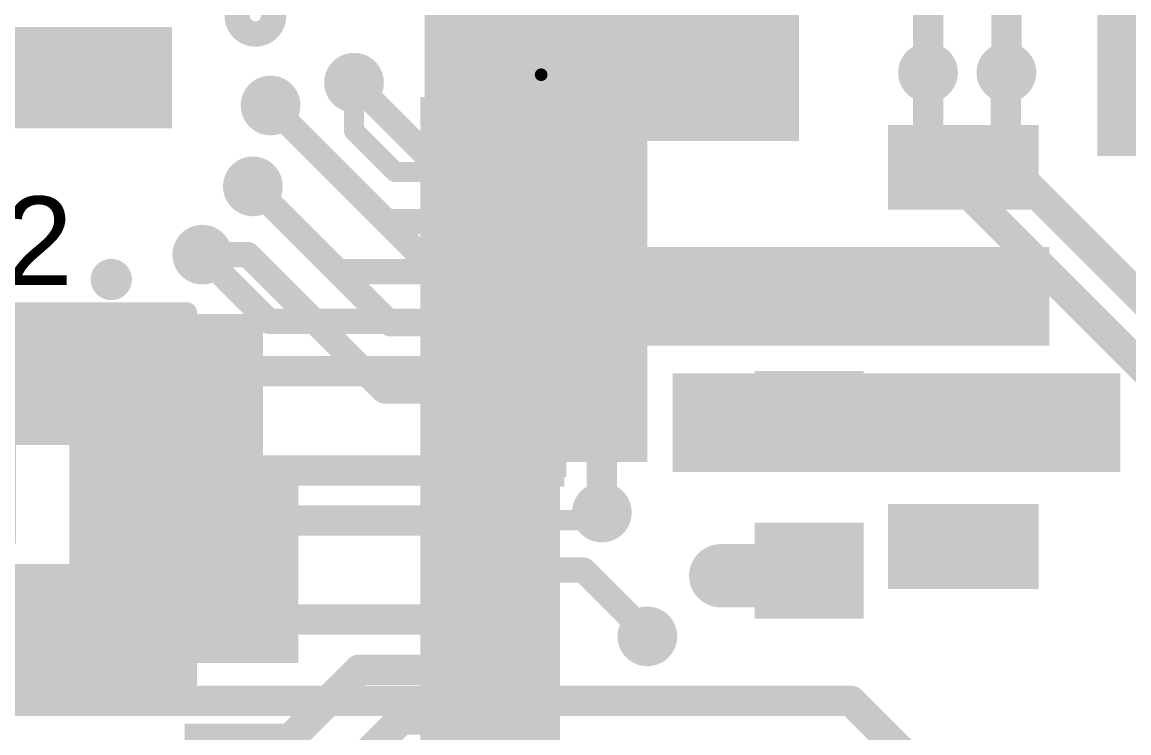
# Model space of a CAD drawing. Header units: millimetres. Extents: x -1.41 to 1.31, y -0.13 to 2.68.
# Drawn here: x -0.4842 to -0.0466, y 1.1308 to 1.412 of the extents above; entities that cross this region are included whole.
import ezdxf

# ---------------------------------------------------------------- set-up
doc = ezdxf.new("R2010")
doc.units = ezdxf.units.MM
doc.header["$MEASUREMENT"] = 0
for name, color, linetype in [('BottomLayer', 5, 'Continuous'), ('BottomPaste', 16, 'Continuous'), ('BottomSolder', 6, 'Continuous'), ('Mechanical2', 216, 'Continuous'), ('TopLayer', 1, 'Continuous'), ('TopOverlay', 2, 'Continuous'), ('TopPaste', 8, 'Continuous'), ('TopSolder', 216, 'Continuous'), ('ViaHoleLayer', 16, 'Continuous')]:
    doc.layers.add(name, color=color, linetype=linetype)
doc.styles.add('Arial', font='', dxfattribs={"height": 0.2})
doc.styles.get('Arial').set_extended_font_data('Arial')

# ---------------------------------------------------------------- blocks, each defined once
blk = doc.blocks.new('PG_DSO_8_B_1')
at = {"layer": 'BottomLayer'}
for points in [[(-0.1378, 0.0622), (-0.1378, 0.0878), (-0.08622, 0.0878), (-0.08622, 0.0622)], [(0.08622, 0.0622), (0.08622, 0.0878), (0.1378, 0.0878), (0.1378, 0.0622)], [(-0.1378, 0.0122), (-0.1378, 0.0378), (-0.08622, 0.0378), (-0.08622, 0.0122)], [(0.08622, 0.0122), (0.08622, 0.0378), (0.1378, 0.0378), (0.1378, 0.0122)], [(-0.1378, -0.0378), (-0.1378, -0.0122), (-0.08622, -0.0122), (-0.08622, -0.0378)], [(0.08622, -0.0378), (0.08622, -0.0122), (0.1378, -0.0122), (0.1378, -0.0378)], [(-0.1378, -0.0878), (-0.1378, -0.0622), (-0.08622, -0.0622), (-0.08622, -0.0878)], [(0.08622, -0.0878), (0.08622, -0.0622), (0.1378, -0.0622), (0.1378, -0.0878)]]:
    blk.add_hatch(color=5, dxfattribs=at).paths.add_polyline_path(points)
at = {"layer": 'BottomPaste'}
for points in [[(-0.1378, 0.0622), (-0.1378, 0.0878), (-0.08622, 0.0878), (-0.08622, 0.0622)], [(0.08622, 0.0622), (0.08622, 0.0878), (0.1378, 0.0878), (0.1378, 0.0622)], [(-0.1378, 0.0122), (-0.1378, 0.0378), (-0.08622, 0.0378), (-0.08622, 0.0122)], [(0.08622, 0.0122), (0.08622, 0.0378), (0.1378, 0.0378), (0.1378, 0.0122)], [(-0.1378, -0.0378), (-0.1378, -0.0122), (-0.08622, -0.0122), (-0.08622, -0.0378)], [(0.08622, -0.0378), (0.08622, -0.0122), (0.1378, -0.0122), (0.1378, -0.0378)], [(-0.1378, -0.0878), (-0.1378, -0.0622), (-0.08622, -0.0622), (-0.08622, -0.0878)], [(0.08622, -0.0878), (0.08622, -0.0622), (0.1378, -0.0622), (0.1378, -0.0878)]]:
    blk.add_hatch(color=16, dxfattribs=at).paths.add_polyline_path(points)
at = {"layer": 'BottomSolder'}
for points in [[(-0.1418, 0.0582), (-0.1418, 0.0918), (-0.08222, 0.0918), (-0.08222, 0.0582)], [(0.08222, 0.0582), (0.08222, 0.0918), (0.1418, 0.0918), (0.1418, 0.0582)], [(-0.1418, 0.0082), (-0.1418, 0.0418), (-0.08222, 0.0418), (-0.08222, 0.0082)], [(0.08222, 0.0082), (0.08222, 0.0418), (0.1418, 0.0418), (0.1418, 0.0082)], [(-0.1418, -0.0418), (-0.1418, -0.0082), (-0.08222, -0.0082), (-0.08222, -0.0418)], [(0.08222, -0.0418), (0.08222, -0.0082), (0.1418, -0.0082), (0.1418, -0.0418)], [(-0.1418, -0.0918), (-0.1418, -0.0582), (-0.08222, -0.0582), (-0.08222, -0.0918)], [(0.08222, -0.0918), (0.08222, -0.0582), (0.1418, -0.0582), (0.1418, -0.0918)]]:
    blk.add_hatch(color=6, dxfattribs=at).paths.add_polyline_path(points)
blk = doc.blocks.new('LQFP_100_6')
at = {"layer": 'TopLayer'}
for points in [[(-0.32874, 0.24213), (-0.2815, 0.24213), (-0.2815, 0.23031), (-0.32874, 0.23031)], [(-0.32874, 0.22244), (-0.2815, 0.22244), (-0.2815, 0.21063), (-0.32874, 0.21063)], [(-0.32874, 0.20276), (-0.2815, 0.20276), (-0.2815, 0.19094), (-0.32874, 0.19094)], [(-0.32874, 0.18307), (-0.2815, 0.18307), (-0.2815, 0.17126), (-0.32874, 0.17126)], [(-0.32874, 0.16339), (-0.2815, 0.16339), (-0.2815, 0.15157), (-0.32874, 0.15157)], [(-0.32874, 0.1437), (-0.2815, 0.1437), (-0.2815, 0.13189), (-0.32874, 0.13189)], [(-0.32874, 0.12402), (-0.2815, 0.12402), (-0.2815, 0.1122), (-0.32874, 0.1122)], [(-0.32874, 0.10433), (-0.2815, 0.10433), (-0.2815, 0.09252), (-0.32874, 0.09252)], [(-0.32874, 0.08465), (-0.2815, 0.08465), (-0.2815, 0.07283), (-0.32874, 0.07283)], [(-0.32874, 0.06496), (-0.2815, 0.06496), (-0.2815, 0.05315), (-0.32874, 0.05315)], [(-0.32874, 0.04528), (-0.2815, 0.04528), (-0.2815, 0.03346), (-0.32874, 0.03346)], [(-0.32874, 0.02559), (-0.2815, 0.02559), (-0.2815, 0.01378), (-0.32874, 0.01378)], [(-0.32874, 0.00591), (-0.2815, 0.00591), (-0.2815, -0.00591), (-0.32874, -0.00591)]]:
    blk.add_hatch(color=1, dxfattribs=at).paths.add_polyline_path(points)
at = {"layer": 'TopPaste'}
for points in [[(-0.32874, 0.24213), (-0.2815, 0.24213), (-0.2815, 0.23031), (-0.32874, 0.23031)], [(-0.32874, 0.22244), (-0.2815, 0.22244), (-0.2815, 0.21063), (-0.32874, 0.21063)], [(-0.32874, 0.20276), (-0.2815, 0.20276), (-0.2815, 0.19094), (-0.32874, 0.19094)], [(-0.32874, 0.18307), (-0.2815, 0.18307), (-0.2815, 0.17126), (-0.32874, 0.17126)], [(-0.32874, 0.16339), (-0.2815, 0.16339), (-0.2815, 0.15157), (-0.32874, 0.15157)], [(-0.32874, 0.1437), (-0.2815, 0.1437), (-0.2815, 0.13189), (-0.32874, 0.13189)], [(-0.32874, 0.12402), (-0.2815, 0.12402), (-0.2815, 0.1122), (-0.32874, 0.1122)], [(-0.32874, 0.10433), (-0.2815, 0.10433), (-0.2815, 0.09252), (-0.32874, 0.09252)], [(-0.32874, 0.08465), (-0.2815, 0.08465), (-0.2815, 0.07283), (-0.32874, 0.07283)], [(-0.32874, 0.06496), (-0.2815, 0.06496), (-0.2815, 0.05315), (-0.32874, 0.05315)], [(-0.32874, 0.04528), (-0.2815, 0.04528), (-0.2815, 0.03346), (-0.32874, 0.03346)], [(-0.32874, 0.02559), (-0.2815, 0.02559), (-0.2815, 0.01378), (-0.32874, 0.01378)], [(-0.32874, 0.00591), (-0.2815, 0.00591), (-0.2815, -0.00591), (-0.32874, -0.00591)]]:
    blk.add_hatch(color=8, dxfattribs=at).paths.add_polyline_path(points)
at = {"layer": 'TopSolder'}
for points in [[(-0.33274, 0.24613), (-0.2775, 0.24613), (-0.2775, 0.22631), (-0.33274, 0.22631)], [(-0.33274, 0.22644), (-0.2775, 0.22644), (-0.2775, 0.20663), (-0.33274, 0.20663)], [(-0.33274, 0.20676), (-0.2775, 0.20676), (-0.2775, 0.18694), (-0.33274, 0.18694)], [(-0.33274, 0.18707), (-0.2775, 0.18707), (-0.2775, 0.16726), (-0.33274, 0.16726)], [(-0.33274, 0.16739), (-0.2775, 0.16739), (-0.2775, 0.14757), (-0.33274, 0.14757)], [(-0.33274, 0.1477), (-0.2775, 0.1477), (-0.2775, 0.12789), (-0.33274, 0.12789)], [(-0.33274, 0.12802), (-0.2775, 0.12802), (-0.2775, 0.1082), (-0.33274, 0.1082)], [(-0.33274, 0.10833), (-0.2775, 0.10833), (-0.2775, 0.08852), (-0.33274, 0.08852)], [(-0.33274, 0.08865), (-0.2775, 0.08865), (-0.2775, 0.06883), (-0.33274, 0.06883)], [(-0.33274, 0.06896), (-0.2775, 0.06896), (-0.2775, 0.04915), (-0.33274, 0.04915)], [(-0.33274, 0.04928), (-0.2775, 0.04928), (-0.2775, 0.02946), (-0.33274, 0.02946)], [(-0.33274, 0.02959), (-0.2775, 0.02959), (-0.2775, 0.00978), (-0.33274, 0.00978)], [(-0.33274, 0.00991), (-0.2775, 0.00991), (-0.2775, -0.00991), (-0.33274, -0.00991)]]:
    blk.add_hatch(color=216, dxfattribs=at).paths.add_polyline_path(points)
at = {"layer": 'TopOverlay', "const_width": 0.005}
blk.add_lwpolyline([(-0.285, 0.255), (-0.255, 0.285)], dxfattribs=at)
at = {"layer": 'TopOverlay'}
for points, const_width in [([(-0.31, 0.255, 1), (-0.32, 0.255, 1)], 0.01), ([(-0.3225, 0.255, 1), (-0.3175, 0.255, 1)], 0.005), ([(-0.3125, 0.255, 1), (-0.3075, 0.255, 1)], 0.005), ([(-0.28625, 0.255, 1), (-0.28375, 0.255, 1)], 0.0025)]:
    blk.add_lwpolyline(points, format="xyb", close=True, dxfattribs=dict(at, const_width=const_width))
blk = doc.blocks.new('ECS__327_7_34B_C_TR_16')
at = {"layer": 'TopLayer'}
for points in [[(-0.07087, 0.0374), (-0.02756, 0.0374), (-0.02756, -0.0374), (-0.07087, -0.0374)], [(0.02756, 0.0374), (0.07087, 0.0374), (0.07087, -0.0374), (0.02756, -0.0374)]]:
    blk.add_hatch(color=1, dxfattribs=at).paths.add_polyline_path(points)
at = {"layer": 'TopPaste'}
for points in [[(-0.07087, 0.0374), (-0.02756, 0.0374), (-0.02756, -0.0374), (-0.07087, -0.0374)], [(0.02756, 0.0374), (0.07087, 0.0374), (0.07087, -0.0374), (0.02756, -0.0374)]]:
    blk.add_hatch(color=8, dxfattribs=at).paths.add_polyline_path(points)
at = {"layer": 'TopSolder'}
for points in [[(-0.07487, 0.0414), (-0.02356, 0.0414), (-0.02356, -0.0414), (-0.07487, -0.0414)], [(0.02356, 0.0414), (0.07487, 0.0414), (0.07487, -0.0414), (0.02356, -0.0414)]]:
    blk.add_hatch(color=216, dxfattribs=at).paths.add_polyline_path(points)
at = {"layer": 'TopOverlay', "const_width": 0.00787}
for points in [[(-0.026, 0.043), (-0.076, 0.043)], [(-0.076, -0.043), (-0.076, 0.043)], [(0.076, 0.043), (0.026, 0.043)], [(0.076, -0.043), (0.076, 0.043)], [(-0.026, -0.043), (-0.076, -0.043)], [(0.076, -0.043), (0.026, -0.043)]]:
    blk.add_lwpolyline(points, dxfattribs=at)
at = {"layer": 'TopOverlay'}
for points, const_width in [([(-0.07797, 0.043, 1), (-0.07403, 0.043, 1)], 0.00394), ([(-0.07797, 0.043, 1), (-0.07403, 0.043, 1)], 0.00394), ([(-0.02797, 0.043, 1), (-0.02403, 0.043, 1)], 0.00394), ([(0.02403, 0.043, 1), (0.02797, 0.043, 1)], 0.00394), ([(0.07403, 0.043, 1), (0.07797, 0.043, 1)], 0.00394), ([(0.07403, 0.043, 1), (0.07797, 0.043, 1)], 0.00394), ([(-0.08584, 0.013, 1), (-0.09216, 0.013, 1)], 0.01), ([(-0.09466, 0.013, 1), (-0.08966, 0.013, 1)], 0.005), ([(-0.08834, 0.013, 1), (-0.08334, 0.013, 1)], 0.005), ([(-0.07797, -0.043, 1), (-0.07403, -0.043, 1)], 0.00394), ([(-0.07797, -0.043, 1), (-0.07403, -0.043, 1)], 0.00394), ([(-0.02797, -0.043, 1), (-0.02403, -0.043, 1)], 0.00394), ([(0.02403, -0.043, 1), (0.02797, -0.043, 1)], 0.00394), ([(0.07403, -0.043, 1), (0.07797, -0.043, 1)], 0.00394), ([(0.07403, -0.043, 1), (0.07797, -0.043, 1)], 0.00394)]:
    blk.add_lwpolyline(points, format="xyb", close=True, dxfattribs=dict(at, const_width=const_width))
blk = doc.blocks.new('R___0201_B_33')
at = {"layer": 'BottomLayer'}
for points in [[(-0.01614, 0.00728), (-0.00551, 0.00728), (-0.00551, -0.00728), (-0.01614, -0.00728)], [(0.00551, 0.00728), (0.01614, 0.00728), (0.01614, -0.00728), (0.00551, -0.00728)]]:
    blk.add_hatch(color=5, dxfattribs=at).paths.add_polyline_path(points)
at = {"layer": 'BottomPaste'}
for points in [[(-0.01614, 0.00728), (-0.00551, 0.00728), (-0.00551, -0.00728), (-0.01614, -0.00728)], [(0.00551, 0.00728), (0.01614, 0.00728), (0.01614, -0.00728), (0.00551, -0.00728)]]:
    blk.add_hatch(color=16, dxfattribs=at).paths.add_polyline_path(points)
at = {"layer": 'BottomSolder'}
for points in [[(-0.02014, 0.01128), (-0.00151, 0.01128), (-0.00151, -0.01128), (-0.02014, -0.01128)], [(0.00151, 0.01128), (0.02014, 0.01128), (0.02014, -0.01128), (0.00151, -0.01128)]]:
    blk.add_hatch(color=6, dxfattribs=at).paths.add_polyline_path(points)
blk = doc.blocks.new('R___0201_B_35')
at = {"layer": 'BottomLayer'}
for points in [[(-0.01614, 0.00728), (-0.00551, 0.00728), (-0.00551, -0.00728), (-0.01614, -0.00728)], [(0.00551, 0.00728), (0.01614, 0.00728), (0.01614, -0.00728), (0.00551, -0.00728)]]:
    blk.add_hatch(color=5, dxfattribs=at).paths.add_polyline_path(points)
at = {"layer": 'BottomPaste'}
for points in [[(-0.01614, 0.00728), (-0.00551, 0.00728), (-0.00551, -0.00728), (-0.01614, -0.00728)], [(0.00551, 0.00728), (0.01614, 0.00728), (0.01614, -0.00728), (0.00551, -0.00728)]]:
    blk.add_hatch(color=16, dxfattribs=at).paths.add_polyline_path(points)
at = {"layer": 'BottomSolder'}
for points in [[(-0.02014, 0.01128), (-0.00151, 0.01128), (-0.00151, -0.01128), (-0.02014, -0.01128)], [(0.00151, 0.01128), (0.02014, 0.01128), (0.02014, -0.01128), (0.00151, -0.01128)]]:
    blk.add_hatch(color=6, dxfattribs=at).paths.add_polyline_path(points)
blk = doc.blocks.new('R___0201_B_37')
at = {"layer": 'BottomLayer'}
for points in [[(-0.01614, 0.00728), (-0.00551, 0.00728), (-0.00551, -0.00728), (-0.01614, -0.00728)], [(0.00551, 0.00728), (0.01614, 0.00728), (0.01614, -0.00728), (0.00551, -0.00728)]]:
    blk.add_hatch(color=5, dxfattribs=at).paths.add_polyline_path(points)
at = {"layer": 'BottomPaste'}
for points in [[(-0.01614, 0.00728), (-0.00551, 0.00728), (-0.00551, -0.00728), (-0.01614, -0.00728)], [(0.00551, 0.00728), (0.01614, 0.00728), (0.01614, -0.00728), (0.00551, -0.00728)]]:
    blk.add_hatch(color=16, dxfattribs=at).paths.add_polyline_path(points)
at = {"layer": 'BottomSolder'}
for points in [[(-0.02014, 0.01128), (-0.00151, 0.01128), (-0.00151, -0.01128), (-0.02014, -0.01128)], [(0.00151, 0.01128), (0.02014, 0.01128), (0.02014, -0.01128), (0.00151, -0.01128)]]:
    blk.add_hatch(color=6, dxfattribs=at).paths.add_polyline_path(points)
blk = doc.blocks.new('R___0201_B_39')
at = {"layer": 'BottomLayer'}
for points in [[(-0.01614, 0.00728), (-0.00551, 0.00728), (-0.00551, -0.00728), (-0.01614, -0.00728)], [(0.00551, 0.00728), (0.01614, 0.00728), (0.01614, -0.00728), (0.00551, -0.00728)]]:
    blk.add_hatch(color=5, dxfattribs=at).paths.add_polyline_path(points)
at = {"layer": 'BottomPaste'}
for points in [[(-0.01614, 0.00728), (-0.00551, 0.00728), (-0.00551, -0.00728), (-0.01614, -0.00728)], [(0.00551, 0.00728), (0.01614, 0.00728), (0.01614, -0.00728), (0.00551, -0.00728)]]:
    blk.add_hatch(color=16, dxfattribs=at).paths.add_polyline_path(points)
at = {"layer": 'BottomSolder'}
for points in [[(-0.02014, 0.01128), (-0.00151, 0.01128), (-0.00151, -0.01128), (-0.02014, -0.01128)], [(0.00151, 0.01128), (0.02014, 0.01128), (0.02014, -0.01128), (0.00151, -0.01128)]]:
    blk.add_hatch(color=6, dxfattribs=at).paths.add_polyline_path(points)
blk = doc.blocks.new('R___0201_B_41')
at = {"layer": 'BottomLayer'}
for points in [[(-0.01614, 0.00728), (-0.00551, 0.00728), (-0.00551, -0.00728), (-0.01614, -0.00728)], [(0.00551, 0.00728), (0.01614, 0.00728), (0.01614, -0.00728), (0.00551, -0.00728)]]:
    blk.add_hatch(color=5, dxfattribs=at).paths.add_polyline_path(points)
at = {"layer": 'BottomPaste'}
for points in [[(-0.01614, 0.00728), (-0.00551, 0.00728), (-0.00551, -0.00728), (-0.01614, -0.00728)], [(0.00551, 0.00728), (0.01614, 0.00728), (0.01614, -0.00728), (0.00551, -0.00728)]]:
    blk.add_hatch(color=16, dxfattribs=at).paths.add_polyline_path(points)
at = {"layer": 'BottomSolder'}
for points in [[(-0.02014, 0.01128), (-0.00151, 0.01128), (-0.00151, -0.01128), (-0.02014, -0.01128)], [(0.00151, 0.01128), (0.02014, 0.01128), (0.02014, -0.01128), (0.00151, -0.01128)]]:
    blk.add_hatch(color=6, dxfattribs=at).paths.add_polyline_path(points)
blk = doc.blocks.new('R___0201_B_43')
at = {"layer": 'BottomLayer'}
for points in [[(-0.01614, 0.00728), (-0.00551, 0.00728), (-0.00551, -0.00728), (-0.01614, -0.00728)], [(0.00551, 0.00728), (0.01614, 0.00728), (0.01614, -0.00728), (0.00551, -0.00728)]]:
    blk.add_hatch(color=5, dxfattribs=at).paths.add_polyline_path(points)
at = {"layer": 'BottomPaste'}
for points in [[(-0.01614, 0.00728), (-0.00551, 0.00728), (-0.00551, -0.00728), (-0.01614, -0.00728)], [(0.00551, 0.00728), (0.01614, 0.00728), (0.01614, -0.00728), (0.00551, -0.00728)]]:
    blk.add_hatch(color=16, dxfattribs=at).paths.add_polyline_path(points)
at = {"layer": 'BottomSolder'}
for points in [[(-0.02014, 0.01128), (-0.00151, 0.01128), (-0.00151, -0.01128), (-0.02014, -0.01128)], [(0.00151, 0.01128), (0.02014, 0.01128), (0.02014, -0.01128), (0.00151, -0.01128)]]:
    blk.add_hatch(color=6, dxfattribs=at).paths.add_polyline_path(points)
blk = doc.blocks.new('8_TSSOP_71')
at = {"layer": 'TopLayer'}
for points in [[(-0.14469, 0.04724), (-0.0876, 0.04724), (-0.0876, 0.02953), (-0.14469, 0.02953)], [(0.0876, 0.04724), (0.14469, 0.04724), (0.14469, 0.02953), (0.0876, 0.02953)], [(-0.14469, 0.02165), (-0.0876, 0.02165), (-0.0876, 0.00394), (-0.14469, 0.00394)], [(0.0876, 0.02165), (0.14469, 0.02165), (0.14469, 0.00394), (0.0876, 0.00394)], [(-0.14469, -0.00394), (-0.0876, -0.00394), (-0.0876, -0.02165), (-0.14469, -0.02165)], [(0.0876, -0.00394), (0.14469, -0.00394), (0.14469, -0.02165), (0.0876, -0.02165)], [(-0.14469, -0.02953), (-0.0876, -0.02953), (-0.0876, -0.04724), (-0.14469, -0.04724)], [(0.0876, -0.02953), (0.14469, -0.02953), (0.14469, -0.04724), (0.0876, -0.04724)]]:
    blk.add_hatch(color=1, dxfattribs=at).paths.add_polyline_path(points)
at = {"layer": 'TopPaste'}
for points in [[(-0.14469, 0.04724), (-0.0876, 0.04724), (-0.0876, 0.02953), (-0.14469, 0.02953)], [(0.0876, 0.04724), (0.14469, 0.04724), (0.14469, 0.02953), (0.0876, 0.02953)], [(-0.14469, 0.02165), (-0.0876, 0.02165), (-0.0876, 0.00394), (-0.14469, 0.00394)], [(0.0876, 0.02165), (0.14469, 0.02165), (0.14469, 0.00394), (0.0876, 0.00394)], [(-0.14469, -0.00394), (-0.0876, -0.00394), (-0.0876, -0.02165), (-0.14469, -0.02165)], [(0.0876, -0.00394), (0.14469, -0.00394), (0.14469, -0.02165), (0.0876, -0.02165)], [(-0.14469, -0.02953), (-0.0876, -0.02953), (-0.0876, -0.04724), (-0.14469, -0.04724)], [(0.0876, -0.02953), (0.14469, -0.02953), (0.14469, -0.04724), (0.0876, -0.04724)]]:
    blk.add_hatch(color=8, dxfattribs=at).paths.add_polyline_path(points)
at = {"layer": 'TopSolder'}
for points in [[(-0.14869, 0.05124), (-0.0836, 0.05124), (-0.0836, 0.02553), (-0.14869, 0.02553)], [(0.0836, 0.05124), (0.14869, 0.05124), (0.14869, 0.02553), (0.0836, 0.02553)], [(-0.14869, 0.02565), (-0.0836, 0.02565), (-0.0836, -0.00006), (-0.14869, -0.00006)], [(0.0836, 0.02565), (0.14869, 0.02565), (0.14869, -0.00006), (0.0836, -0.00006)], [(-0.14869, 0.00006), (-0.0836, 0.00006), (-0.0836, -0.02565), (-0.14869, -0.02565)], [(0.0836, 0.00006), (0.14869, 0.00006), (0.14869, -0.02565), (0.0836, -0.02565)], [(-0.14869, -0.02553), (-0.0836, -0.02553), (-0.0836, -0.05124), (-0.14869, -0.05124)], [(0.0836, -0.02553), (0.14869, -0.02553), (0.14869, -0.05124), (0.0836, -0.05124)]]:
    blk.add_hatch(color=216, dxfattribs=at).paths.add_polyline_path(points)
at = {"layer": 'TopOverlay'}
for points, const_width in [([(-0.10979, 0.06537, 1), (-0.12421, 0.06537, 1)], 0.01), ([(-0.12671, 0.06537, 1), (-0.12171, 0.06537, 1)], 0.005), ([(-0.11229, 0.06537, 1), (-0.10729, 0.06537, 1)], 0.005), ([(-0.08625, 0.061, 1), (-0.08375, 0.061, 1)], 0.0025), ([(0.08275, 0.061, 1), (0.08525, 0.061, 1)], 0.0025), ([(-0.08475, -0.062, 1), (-0.08225, -0.062, 1)], 0.0025), ([(0.08425, -0.062, 1), (0.08675, -0.062, 1)], 0.0025)]:
    blk.add_lwpolyline(points, format="xyb", close=True, dxfattribs=dict(at, const_width=const_width))
at = {"layer": 'TopOverlay', "const_width": 0.005}
for points in [[(0.084, 0.061), (-0.085, 0.061)], [(0.0855, -0.062), (-0.0835, -0.062)]]:
    blk.add_lwpolyline(points, dxfattribs=at)
blk = doc.blocks.new('C__0603_B_86')
at = {"layer": 'BottomLayer'}
for points in [[(-0.045, -0.0175), (-0.045, 0.0175), (-0.015, 0.0175), (-0.015, -0.0175)], [(0.015, -0.0175), (0.015, 0.0175), (0.045, 0.0175), (0.045, -0.0175)]]:
    blk.add_hatch(color=5, dxfattribs=at).paths.add_polyline_path(points)
at = {"layer": 'BottomPaste'}
for points in [[(-0.045, -0.0175), (-0.045, 0.0175), (-0.015, 0.0175), (-0.015, -0.0175)], [(0.015, -0.0175), (0.015, 0.0175), (0.045, 0.0175), (0.045, -0.0175)]]:
    blk.add_hatch(color=16, dxfattribs=at).paths.add_polyline_path(points)
at = {"layer": 'BottomSolder'}
for points in [[(-0.049, -0.0215), (-0.049, 0.0215), (-0.011, 0.0215), (-0.011, -0.0215)], [(0.011, -0.0215), (0.011, 0.0215), (0.049, 0.0215), (0.049, -0.0215)]]:
    blk.add_hatch(color=6, dxfattribs=at).paths.add_polyline_path(points)
blk = doc.blocks.new('C__0603_B_98')
at = {"layer": 'BottomLayer'}
for points in [[(-0.045, -0.0175), (-0.045, 0.0175), (-0.015, 0.0175), (-0.015, -0.0175)], [(0.015, -0.0175), (0.015, 0.0175), (0.045, 0.0175), (0.045, -0.0175)]]:
    blk.add_hatch(color=5, dxfattribs=at).paths.add_polyline_path(points)
at = {"layer": 'BottomPaste'}
for points in [[(-0.045, -0.0175), (-0.045, 0.0175), (-0.015, 0.0175), (-0.015, -0.0175)], [(0.015, -0.0175), (0.015, 0.0175), (0.045, 0.0175), (0.045, -0.0175)]]:
    blk.add_hatch(color=16, dxfattribs=at).paths.add_polyline_path(points)
at = {"layer": 'BottomSolder'}
for points in [[(-0.04736, -0.01986), (-0.04736, 0.01986), (-0.01264, 0.01986), (-0.01264, -0.01986)], [(0.01264, -0.01986), (0.01264, 0.01986), (0.04736, 0.01986), (0.04736, -0.01986)]]:
    blk.add_hatch(color=6, dxfattribs=at).paths.add_polyline_path(points)
blk = doc.blocks.new('C__0603_B_99')
at = {"layer": 'BottomLayer'}
for points in [[(-0.045, -0.0175), (-0.045, 0.0175), (-0.015, 0.0175), (-0.015, -0.0175)], [(0.015, -0.0175), (0.015, 0.0175), (0.045, 0.0175), (0.045, -0.0175)]]:
    blk.add_hatch(color=5, dxfattribs=at).paths.add_polyline_path(points)
at = {"layer": 'BottomPaste'}
for points in [[(-0.045, -0.0175), (-0.045, 0.0175), (-0.015, 0.0175), (-0.015, -0.0175)], [(0.015, -0.0175), (0.015, 0.0175), (0.045, 0.0175), (0.045, -0.0175)]]:
    blk.add_hatch(color=16, dxfattribs=at).paths.add_polyline_path(points)
at = {"layer": 'BottomSolder'}
for points in [[(-0.04736, -0.01986), (-0.04736, 0.01986), (-0.01264, 0.01986), (-0.01264, -0.01986)], [(0.01264, -0.01986), (0.01264, 0.01986), (0.04736, 0.01986), (0.04736, -0.01986)]]:
    blk.add_hatch(color=6, dxfattribs=at).paths.add_polyline_path(points)
blk = doc.blocks.new('C__0603_B_104')
at = {"layer": 'BottomLayer'}
for points in [[(-0.045, -0.0175), (-0.045, 0.0175), (-0.015, 0.0175), (-0.015, -0.0175)], [(0.015, -0.0175), (0.015, 0.0175), (0.045, 0.0175), (0.045, -0.0175)]]:
    blk.add_hatch(color=5, dxfattribs=at).paths.add_polyline_path(points)
at = {"layer": 'BottomPaste'}
for points in [[(-0.045, -0.0175), (-0.045, 0.0175), (-0.015, 0.0175), (-0.015, -0.0175)], [(0.015, -0.0175), (0.015, 0.0175), (0.045, 0.0175), (0.045, -0.0175)]]:
    blk.add_hatch(color=16, dxfattribs=at).paths.add_polyline_path(points)
at = {"layer": 'BottomSolder'}
for points in [[(-0.04736, -0.01986), (-0.04736, 0.01986), (-0.01264, 0.01986), (-0.01264, -0.01986)], [(0.01264, -0.01986), (0.01264, 0.01986), (0.04736, 0.01986), (0.04736, -0.01986)]]:
    blk.add_hatch(color=6, dxfattribs=at).paths.add_polyline_path(points)

msp = doc.modelspace()

# ---------------------------------------------------------------- hatches: boundary and pattern name
at = {"layer": 'BottomLayer'}
for points in [[(-0.287, 1.232), (-0.269, 1.232), (-0.269, 1.417), (-0.287, 1.417)], [(-0.287, 1.365), (-0.177, 1.365), (-0.177, 1.417), (-0.287, 1.417)], [(-0.237, 1.238), (-0.237, 1.374), (-0.27817, 1.374), (-0.27817, 1.238)], [(-0.265, 1.284), (-0.078, 1.284), (-0.078, 1.323), (-0.265, 1.323)], [(-0.46563, 1.15853), (-0.389, 1.15853), (-0.389, 1.29653), (-0.46563, 1.29653)], [(-0.227, 1.234), (-0.05, 1.234), (-0.05, 1.273), (-0.227, 1.273)], [(-0.432, 1.15853), (-0.375, 1.15853), (-0.375, 1.233), (-0.432, 1.233)]]:
    msp.add_hatch(color=5, dxfattribs=at).paths.add_polyline_path(points)
h = msp.add_hatch(color=5, dxfattribs=at)
edge = h.paths.add_edge_path()
edge.add_arc((-0.3094, 1.39847), 0.01181, 0, 360)
h = msp.add_hatch(color=5, dxfattribs=at)
edge = h.paths.add_edge_path()
edge.add_arc((-0.472, 1.39), 0.01181, 0, 360)
h = msp.add_hatch(color=5, dxfattribs=at)
edge = h.paths.add_edge_path()
edge.add_arc((-0.44122, 1.39), 0.01181, 0, 360)
h = msp.add_hatch(color=5, dxfattribs=at)
edge = h.paths.add_edge_path()
edge.add_arc((-0.126, 1.392), 0.01181, 0, 360)
h = msp.add_hatch(color=5, dxfattribs=at)
edge = h.paths.add_edge_path()
edge.add_arc((-0.095, 1.392), 0.01181, 0, 360)
h = msp.add_hatch(color=5, dxfattribs=at)
edge = h.paths.add_edge_path()
edge.add_arc((-0.353, 1.388), 0.01181, 0, 360)
h = msp.add_hatch(color=5, dxfattribs=at)
edge = h.paths.add_edge_path()
edge.add_arc((-0.386, 1.379), 0.01181, 0, 360)
h = msp.add_hatch(color=5, dxfattribs=at)
edge = h.paths.add_edge_path()
edge.add_arc((-0.19108, 1.37904), 0.01181, 0, 360)
h = msp.add_hatch(color=5, dxfattribs=at)
edge = h.paths.add_edge_path()
edge.add_arc((-0.393, 1.347), 0.01181, 0, 360)
h = msp.add_hatch(color=5, dxfattribs=at)
edge = h.paths.add_edge_path()
edge.add_arc((-0.253, 1.342), 0.01181, 0, 360)
h = msp.add_hatch(color=5, dxfattribs=at)
edge = h.paths.add_edge_path()
edge.add_arc((-0.413, 1.32), 0.01181, 0, 360)
h = msp.add_hatch(color=5, dxfattribs=at)
edge = h.paths.add_edge_path()
edge.add_arc((-0.253, 1.31), 0.01181, 0, 360)
h = msp.add_hatch(color=5, dxfattribs=at)
edge = h.paths.add_edge_path()
edge.add_arc((-0.16347, 1.30453), 0.01181, 0, 360)
h = msp.add_hatch(color=5, dxfattribs=at)
edge = h.paths.add_edge_path()
edge.add_arc((-0.253, 1.278), 0.01181, 0, 360)
h = msp.add_hatch(color=5, dxfattribs=at)
edge = h.paths.add_edge_path()
edge.add_arc((-0.404, 1.27453), 0.01181, 0, 360)
h = msp.add_hatch(color=5, dxfattribs=at)
edge = h.paths.add_edge_path()
edge.add_arc((-0.21, 1.254), 0.01181, 0, 360)
h = msp.add_hatch(color=5, dxfattribs=at)
edge = h.paths.add_edge_path()
edge.add_arc((-0.065, 1.251), 0.01181, 0, 360)
h = msp.add_hatch(color=5, dxfattribs=at)
edge = h.paths.add_edge_path()
edge.add_arc((-0.255, 1.218), 0.01181, 0, 360)
h = msp.add_hatch(color=5, dxfattribs=at)
edge = h.paths.add_edge_path()
edge.add_arc((-0.208, 1.193), 0.01181, 0, 360)
h = msp.add_hatch(color=5, dxfattribs=at)
edge = h.paths.add_edge_path()
edge.add_arc((-0.392, 1.176), 0.01181, 0, 360)
h = msp.add_hatch(color=5, dxfattribs=at)
edge = h.paths.add_edge_path()
edge.add_arc((-0.237, 1.169), 0.01181, 0, 360)
at = {"layer": 'BottomSolder'}
h = msp.add_hatch(color=6, dxfattribs=at)
edge = h.paths.add_edge_path()
edge.add_arc((-0.126, 1.392), 0.00991, 0, 360)
h = msp.add_hatch(color=6, dxfattribs=at)
edge = h.paths.add_edge_path()
edge.add_arc((-0.095, 1.392), 0.00991, 0, 360)
at = {"layer": 'TopLayer'}
for points in [[(-0.059, 1.373), (-0.028, 1.373), (-0.028, 1.465), (-0.059, 1.465)], [(-0.325, 1.366), (-0.287, 1.366), (-0.287, 1.415), (-0.325, 1.415)], [(-0.425, 1.41), (-0.517, 1.41), (-0.517, 1.37), (-0.425, 1.37)], [(-0.059, 1.359), (-0.013, 1.359), (-0.013, 1.39), (-0.059, 1.39)], [(-0.42, 1.08753), (-0.377, 1.08753), (-0.377, 1.13453), (-0.42, 1.13453)]]:
    msp.add_hatch(color=1, dxfattribs=at).paths.add_polyline_path(points)
h = msp.add_hatch(color=1, dxfattribs=at)
edge = h.paths.add_edge_path()
edge.add_arc((-0.3094, 1.39847), 0.01181, 0, 360)
h = msp.add_hatch(color=1, dxfattribs=at)
edge = h.paths.add_edge_path()
edge.add_arc((-0.472, 1.39), 0.01181, 0, 360)
h = msp.add_hatch(color=1, dxfattribs=at)
edge = h.paths.add_edge_path()
edge.add_arc((-0.44122, 1.39), 0.01181, 0, 360)
h = msp.add_hatch(color=1, dxfattribs=at)
edge = h.paths.add_edge_path()
edge.add_arc((-0.126, 1.392), 0.01181, 0, 360)
h = msp.add_hatch(color=1, dxfattribs=at)
edge = h.paths.add_edge_path()
edge.add_arc((-0.095, 1.392), 0.01181, 0, 360)
h = msp.add_hatch(color=1, dxfattribs=at)
edge = h.paths.add_edge_path()
edge.add_arc((-0.353, 1.388), 0.01181, 0, 360)
h = msp.add_hatch(color=1, dxfattribs=at)
edge = h.paths.add_edge_path()
edge.add_arc((-0.386, 1.379), 0.01181, 0, 360)
h = msp.add_hatch(color=1, dxfattribs=at)
edge = h.paths.add_edge_path()
edge.add_arc((-0.19108, 1.37904), 0.01181, 0, 360)
h = msp.add_hatch(color=1, dxfattribs=at)
edge = h.paths.add_edge_path()
edge.add_arc((-0.393, 1.347), 0.01181, 0, 360)
h = msp.add_hatch(color=1, dxfattribs=at)
edge = h.paths.add_edge_path()
edge.add_arc((-0.253, 1.342), 0.01181, 0, 360)
h = msp.add_hatch(color=1, dxfattribs=at)
edge = h.paths.add_edge_path()
edge.add_arc((-0.413, 1.32), 0.01181, 0, 360)
h = msp.add_hatch(color=1, dxfattribs=at)
edge = h.paths.add_edge_path()
edge.add_arc((-0.253, 1.31), 0.01181, 0, 360)
h = msp.add_hatch(color=1, dxfattribs=at)
edge = h.paths.add_edge_path()
edge.add_arc((-0.16347, 1.30453), 0.01181, 0, 360)
h = msp.add_hatch(color=1, dxfattribs=at)
edge = h.paths.add_edge_path()
edge.add_arc((-0.253, 1.278), 0.01181, 0, 360)
h = msp.add_hatch(color=1, dxfattribs=at)
edge = h.paths.add_edge_path()
edge.add_arc((-0.404, 1.27453), 0.01181, 0, 360)
h = msp.add_hatch(color=1, dxfattribs=at)
edge = h.paths.add_edge_path()
edge.add_arc((-0.21, 1.254), 0.01181, 0, 360)
h = msp.add_hatch(color=1, dxfattribs=at)
edge = h.paths.add_edge_path()
edge.add_arc((-0.065, 1.251), 0.01181, 0, 360)
h = msp.add_hatch(color=1, dxfattribs=at)
edge = h.paths.add_edge_path()
edge.add_arc((-0.255, 1.218), 0.01181, 0, 360)
h = msp.add_hatch(color=1, dxfattribs=at)
edge = h.paths.add_edge_path()
edge.add_arc((-0.208, 1.193), 0.01181, 0, 360)
h = msp.add_hatch(color=1, dxfattribs=at)
edge = h.paths.add_edge_path()
edge.add_arc((-0.392, 1.176), 0.01181, 0, 360)
h = msp.add_hatch(color=1, dxfattribs=at)
edge = h.paths.add_edge_path()
edge.add_arc((-0.237, 1.169), 0.01181, 0, 360)
at = {"layer": 'TopSolder'}
h = msp.add_hatch(color=216, dxfattribs=at)
edge = h.paths.add_edge_path()
edge.add_arc((-0.126, 1.392), 0.00991, 0, 360)
h = msp.add_hatch(color=216, dxfattribs=at)
edge = h.paths.add_edge_path()
edge.add_arc((-0.095, 1.392), 0.00991, 0, 360)
at = {"layer": 'ViaHoleLayer'}
h = msp.add_hatch(color=16, dxfattribs=at)
edge = h.paths.add_edge_path()
edge.add_arc((-0.3094, 1.39847), 0.00591, 0, 360)
h = msp.add_hatch(color=16, dxfattribs=at)
edge = h.paths.add_edge_path()
edge.add_arc((-0.126, 1.392), 0.00591, 0, 360)
h = msp.add_hatch(color=16, dxfattribs=at)
edge = h.paths.add_edge_path()
edge.add_arc((-0.095, 1.392), 0.00591, 0, 360)
h = msp.add_hatch(color=16, dxfattribs=at)
edge = h.paths.add_edge_path()
edge.add_arc((-0.472, 1.39), 0.00591, 0, 360)
h = msp.add_hatch(color=16, dxfattribs=at)
edge = h.paths.add_edge_path()
edge.add_arc((-0.44122, 1.39), 0.00591, 0, 360)
h = msp.add_hatch(color=16, dxfattribs=at)
edge = h.paths.add_edge_path()
edge.add_arc((-0.353, 1.388), 0.00591, 0, 360)
h = msp.add_hatch(color=16, dxfattribs=at)
edge = h.paths.add_edge_path()
edge.add_arc((-0.386, 1.379), 0.00591, 0, 360)
h = msp.add_hatch(color=16, dxfattribs=at)
edge = h.paths.add_edge_path()
edge.add_arc((-0.19108, 1.37904), 0.00591, 0, 360)
h = msp.add_hatch(color=16, dxfattribs=at)
edge = h.paths.add_edge_path()
edge.add_arc((-0.393, 1.347), 0.00591, 0, 360)
h = msp.add_hatch(color=16, dxfattribs=at)
edge = h.paths.add_edge_path()
edge.add_arc((-0.253, 1.342), 0.00591, 0, 360)
h = msp.add_hatch(color=16, dxfattribs=at)
edge = h.paths.add_edge_path()
edge.add_arc((-0.413, 1.32), 0.00591, 0, 360)
h = msp.add_hatch(color=16, dxfattribs=at)
edge = h.paths.add_edge_path()
edge.add_arc((-0.253, 1.31), 0.00591, 0, 360)
h = msp.add_hatch(color=16, dxfattribs=at)
edge = h.paths.add_edge_path()
edge.add_arc((-0.16347, 1.30453), 0.00591, 0, 360)
h = msp.add_hatch(color=16, dxfattribs=at)
edge = h.paths.add_edge_path()
edge.add_arc((-0.253, 1.278), 0.00591, 0, 360)
h = msp.add_hatch(color=16, dxfattribs=at)
edge = h.paths.add_edge_path()
edge.add_arc((-0.404, 1.27453), 0.00591, 0, 360)
h = msp.add_hatch(color=16, dxfattribs=at)
edge = h.paths.add_edge_path()
edge.add_arc((-0.21, 1.254), 0.00591, 0, 360)
h = msp.add_hatch(color=16, dxfattribs=at)
edge = h.paths.add_edge_path()
edge.add_arc((-0.065, 1.251), 0.00591, 0, 360)
h = msp.add_hatch(color=16, dxfattribs=at)
edge = h.paths.add_edge_path()
edge.add_arc((-0.255, 1.218), 0.00591, 0, 360)
h = msp.add_hatch(color=16, dxfattribs=at)
edge = h.paths.add_edge_path()
edge.add_arc((-0.208, 1.193), 0.00591, 0, 360)
h = msp.add_hatch(color=16, dxfattribs=at)
edge = h.paths.add_edge_path()
edge.add_arc((-0.392, 1.176), 0.00591, 0, 360)
h = msp.add_hatch(color=16, dxfattribs=at)
edge = h.paths.add_edge_path()
edge.add_arc((-0.237, 1.169), 0.00591, 0, 360)

# ---------------------------------------------------------------- linework, layer by layer
at = {"layer": 'BottomLayer'}
for points, const_width in [([(-0.095, 1.392), (-0.095, 1.53384)], 0.012), ([(-0.126, 1.392), (-0.126, 1.521)], 0.012), ([(-0.3094, 1.3949), (-0.3094, 1.39846)], 0.008), ([(-0.3094, 1.3949), (-0.30047, 1.38597)], 0.008), ([(-0.353, 1.388), (-0.31273, 1.34773)], 0.01), ([(-0.30047, 1.3724), (-0.30047, 1.38597)], 0.008), ([(-0.386, 1.379), (-0.32624, 1.31924)], 0.01), ([(-0.30083, 1.37204), (-0.30047, 1.3724)], 0.008), ([(-0.27918, 1.37204), (-0.27918, 1.374)], 0.008), ([(-0.31273, 1.34773), (-0.30115, 1.34773)], 0.01), ([(-0.393, 1.347), (-0.33867, 1.29267)], 0.01), ([(-0.413, 1.32), (-0.395, 1.32)], 0.01), ([(-0.395, 1.32), (-0.3411, 1.2661)], 0.01), ([(-0.32624, 1.31924), (-0.30083, 1.31924)], 0.01), ([(-0.16347, 1.30453), (-0.112, 1.30453)], 0.025), ([(-0.33867, 1.29267), (-0.30083, 1.29267)], 0.01), ([(-0.3411, 1.2661), (-0.30083, 1.2661)], 0.01), ([(-0.30083, 1.22183), (-0.30083, 1.23953)], 0.008), ([(-0.30083, 1.22183), (-0.29401, 1.21501)], 0.008), ([(-0.25799, 1.21501), (-0.255, 1.218)], 0.008), ([(-0.29401, 1.21501), (-0.25799, 1.21501)], 0.008), ([(-0.208, 1.193), (-0.175, 1.193)], 0.025), ([(-0.175, 1.193), (-0.173, 1.195)], 0.025), ([(-0.70853, 1.14353), (-0.15653, 1.14353)], 0.012), ([(-0.15653, 1.14353), (-0.09243, 1.07943)], 0.012)]:
    msp.add_lwpolyline(points, dxfattribs=dict(at, const_width=const_width))
for points, const_width in [([(-0.3114, 1.39846, 1), (-0.3074, 1.39846, 1)], 0.004), ([(-0.3114, 1.3949, 1), (-0.3074, 1.3949, 1)], 0.004), ([(-0.3114, 1.3949, 1), (-0.3074, 1.3949, 1)], 0.004), ([(-0.129, 1.392, 1), (-0.123, 1.392, 1)], 0.006), ([(-0.098, 1.392, 1), (-0.092, 1.392, 1)], 0.006), ([(-0.3555, 1.388, 1), (-0.3505, 1.388, 1)], 0.005), ([(-0.30247, 1.38597, 1), (-0.29847, 1.38597, 1)], 0.004), ([(-0.30247, 1.38597, 1), (-0.29847, 1.38597, 1)], 0.004), ([(-0.3885, 1.379, 1), (-0.3835, 1.379, 1)], 0.005), ([(-0.30283, 1.37204, 1), (-0.29883, 1.37204, 1)], 0.004), ([(-0.30247, 1.3724, 1), (-0.29847, 1.3724, 1)], 0.004), ([(-0.30247, 1.3724, 1), (-0.29847, 1.3724, 1)], 0.004), ([(-0.28118, 1.374, 1), (-0.27718, 1.374, 1)], 0.004), ([(-0.28118, 1.37204, 1), (-0.27718, 1.37204, 1)], 0.004), ([(-0.31523, 1.34773, 1), (-0.31023, 1.34773, 1)], 0.005), ([(-0.31523, 1.34773, 1), (-0.31023, 1.34773, 1)], 0.005), ([(-0.30365, 1.34773, 1), (-0.29865, 1.34773, 1)], 0.005), ([(-0.3955, 1.347, 1), (-0.3905, 1.347, 1)], 0.005), ([(-0.4155, 1.32, 1), (-0.4105, 1.32, 1)], 0.005), ([(-0.3975, 1.32, 1), (-0.3925, 1.32, 1)], 0.005), ([(-0.3975, 1.32, 1), (-0.3925, 1.32, 1)], 0.005), ([(-0.32874, 1.31924, 1), (-0.32374, 1.31924, 1)], 0.005), ([(-0.32874, 1.31924, 1), (-0.32374, 1.31924, 1)], 0.005), ([(-0.30333, 1.31924, 1), (-0.29833, 1.31924, 1)], 0.005), ([(-0.16972, 1.30453, 1), (-0.15722, 1.30453, 1)], 0.0125), ([(-0.11825, 1.30453, 1), (-0.10575, 1.30453, 1)], 0.0125), ([(-0.34117, 1.29267, 1), (-0.33617, 1.29267, 1)], 0.005), ([(-0.34117, 1.29267, 1), (-0.33617, 1.29267, 1)], 0.005), ([(-0.30333, 1.29267, 1), (-0.29833, 1.29267, 1)], 0.005), ([(-0.3436, 1.2661, 1), (-0.3386, 1.2661, 1)], 0.005), ([(-0.3436, 1.2661, 1), (-0.3386, 1.2661, 1)], 0.005), ([(-0.30333, 1.2661, 1), (-0.29833, 1.2661, 1)], 0.005), ([(-0.30283, 1.23953, 1), (-0.29883, 1.23953, 1)], 0.004), ([(-0.30283, 1.22183, 1), (-0.29883, 1.22183, 1)], 0.004), ([(-0.30283, 1.22183, 1), (-0.29883, 1.22183, 1)], 0.004), ([(-0.257, 1.218, 1), (-0.253, 1.218, 1)], 0.004), ([(-0.29601, 1.21501, 1), (-0.29201, 1.21501, 1)], 0.004), ([(-0.29601, 1.21501, 1), (-0.29201, 1.21501, 1)], 0.004), ([(-0.25999, 1.21501, 1), (-0.25599, 1.21501, 1)], 0.004), ([(-0.25999, 1.21501, 1), (-0.25599, 1.21501, 1)], 0.004), ([(-0.21425, 1.193, 1), (-0.20175, 1.193, 1)], 0.0125), ([(-0.18125, 1.193, 1), (-0.16875, 1.193, 1)], 0.0125), ([(-0.18125, 1.193, 1), (-0.16875, 1.193, 1)], 0.0125), ([(-0.17925, 1.195, 1), (-0.16675, 1.195, 1)], 0.0125), ([(-0.15953, 1.14353, 1), (-0.15353, 1.14353, 1)], 0.006), ([(-0.15953, 1.14353, 1), (-0.15353, 1.14353, 1)], 0.006)]:
    msp.add_lwpolyline(points, format="xyb", close=True, dxfattribs=dict(at, const_width=const_width))
at = {"layer": 'Mechanical2', "const_width": 0.015}
msp.add_lwpolyline([(1.30453, 0.77794, -5.376897), (1.30384, 1.78291)], format="xyb", dxfattribs=at)
at = {"layer": 'TopLayer'}
for points, const_width in [([(-0.21037, 1.39833), (-0.21037, 1.44128)], 0.012), ([(-0.21037, 1.39833), (-0.19108, 1.37904)], 0.012), ([(-0.126, 1.36013), (-0.126, 1.392)], 0.012), ([(-0.09519, 1.39181), (-0.095, 1.392)], 0.012), ([(-0.09519, 1.35619), (-0.09519, 1.39181)], 0.012), ([(-0.353, 1.369), (-0.353, 1.388)], 0.008), ([(-0.386, 1.379), (-0.34001, 1.33301)], 0.01), ([(-0.353, 1.369), (-0.33669, 1.35269)], 0.008), ([(-0.126, 1.36013), (0.18317, 1.05096)], 0.012), ([(-0.09519, 1.35619), (0.20285, 1.05815)], 0.012), ([(-0.33669, 1.35269), (-0.29912, 1.35269)], 0.008), ([(-0.393, 1.347), (-0.35932, 1.31332)], 0.01), ([(-0.34001, 1.33301), (-0.29912, 1.33301)], 0.01), ([(-0.413, 1.32), (-0.38664, 1.29364)], 0.01), ([(-0.35932, 1.31332), (-0.29912, 1.31332)], 0.01), ([(-0.38664, 1.29364), (-0.29912, 1.29364)], 0.01), ([(-0.405, 1.27653), (-0.40243, 1.27395)], 0.012), ([(-0.40243, 1.27395), (-0.29912, 1.27395)], 0.012), ([(-0.5175, 1.27037), (-0.44625, 1.27037)], 0.012), ([(-0.44625, 1.27037), (-0.4306, 1.25472)], 0.012), ([(-0.4306, 1.2526), (-0.4306, 1.25472)], 0.012), ([(-0.4306, 1.2526), (-0.41258, 1.23458)], 0.012), ([(-0.29912, 1.25427), (-0.26203, 1.25427)], 0.012), ([(-0.26203, 1.25427), (-0.255, 1.24724)], 0.012), ([(-0.255, 1.218), (-0.255, 1.24724)], 0.012), ([(-0.41258, 1.23458), (-0.29912, 1.23458)], 0.012), ([(-0.44625, 1.17195), (-0.4033, 1.2149)], 0.012), ([(-0.4033, 1.2149), (-0.29912, 1.2149)], 0.012), ([(-0.29912, 1.19521), (-0.26221, 1.19521)], 0.01), ([(-0.26221, 1.19521), (-0.237, 1.17)], 0.01), ([(-0.46379, 1.17016), (-0.462, 1.17195)], 0.012), ([(-0.392, 1.17562), (-0.29921, 1.17562)], 0.012), ([(-0.29921, 1.17562), (-0.29912, 1.17553)], 0.012), ([(-0.51628, 1.17016), (-0.46379, 1.17016)], 0.012), ([(-0.237, 1.169), (-0.237, 1.17)], 0.008), ([(-0.38855, 1.11821), (-0.35093, 1.15584)], 0.012), ([(-0.35093, 1.15584), (-0.29912, 1.15584)], 0.012), ([(-0.364, 1.10653), (-0.33437, 1.13616)], 0.012), ([(-0.33437, 1.13616), (-0.29912, 1.13616)], 0.012)]:
    msp.add_lwpolyline(points, dxfattribs=dict(at, const_width=const_width))
for points, const_width in [([(-0.21337, 1.39833, 1), (-0.20737, 1.39833, 1)], 0.006), ([(-0.21337, 1.39833, 1), (-0.20737, 1.39833, 1)], 0.006), ([(-0.129, 1.392, 1), (-0.123, 1.392, 1)], 0.006), ([(-0.09819, 1.39181, 1), (-0.09219, 1.39181, 1)], 0.006), ([(-0.09819, 1.39181, 1), (-0.09219, 1.39181, 1)], 0.006), ([(-0.098, 1.392, 1), (-0.092, 1.392, 1)], 0.006), ([(-0.355, 1.388, 1), (-0.351, 1.388, 1)], 0.004), ([(-0.3885, 1.379, 1), (-0.3835, 1.379, 1)], 0.005), ([(-0.19408, 1.37904, 1), (-0.18808, 1.37904, 1)], 0.006), ([(-0.355, 1.369, 1), (-0.351, 1.369, 1)], 0.004), ([(-0.355, 1.369, 1), (-0.351, 1.369, 1)], 0.004), ([(-0.129, 1.36013, 1), (-0.123, 1.36013, 1)], 0.006), ([(-0.129, 1.36013, 1), (-0.123, 1.36013, 1)], 0.006), ([(-0.09819, 1.35619, 1), (-0.09219, 1.35619, 1)], 0.006), ([(-0.09819, 1.35619, 1), (-0.09219, 1.35619, 1)], 0.006), ([(-0.33869, 1.35269, 1), (-0.33469, 1.35269, 1)], 0.004), ([(-0.33869, 1.35269, 1), (-0.33469, 1.35269, 1)], 0.004), ([(-0.30112, 1.35269, 1), (-0.29712, 1.35269, 1)], 0.004), ([(-0.3955, 1.347, 1), (-0.3905, 1.347, 1)], 0.005), ([(-0.34251, 1.33301, 1), (-0.33751, 1.33301, 1)], 0.005), ([(-0.34251, 1.33301, 1), (-0.33751, 1.33301, 1)], 0.005), ([(-0.30162, 1.33301, 1), (-0.29662, 1.33301, 1)], 0.005), ([(-0.4155, 1.32, 1), (-0.4105, 1.32, 1)], 0.005), ([(-0.36182, 1.31332, 1), (-0.35682, 1.31332, 1)], 0.005), ([(-0.36182, 1.31332, 1), (-0.35682, 1.31332, 1)], 0.005), ([(-0.30162, 1.31332, 1), (-0.29662, 1.31332, 1)], 0.005), ([(-0.38914, 1.29364, 1), (-0.38414, 1.29364, 1)], 0.005), ([(-0.38914, 1.29364, 1), (-0.38414, 1.29364, 1)], 0.005), ([(-0.30162, 1.29364, 1), (-0.29662, 1.29364, 1)], 0.005), ([(-0.408, 1.27653, 1), (-0.402, 1.27653, 1)], 0.006), ([(-0.40543, 1.27395, 1), (-0.39943, 1.27395, 1)], 0.006), ([(-0.40543, 1.27395, 1), (-0.39943, 1.27395, 1)], 0.006), ([(-0.30212, 1.27395, 1), (-0.29612, 1.27395, 1)], 0.006), ([(-0.44925, 1.27037, 1), (-0.44325, 1.27037, 1)], 0.006), ([(-0.44925, 1.27037, 1), (-0.44325, 1.27037, 1)], 0.006), ([(-0.4336, 1.25472, 1), (-0.4276, 1.25472, 1)], 0.006), ([(-0.4336, 1.25472, 1), (-0.4276, 1.25472, 1)], 0.006), ([(-0.4336, 1.2526, 1), (-0.4276, 1.2526, 1)], 0.006), ([(-0.4336, 1.2526, 1), (-0.4276, 1.2526, 1)], 0.006), ([(-0.30212, 1.25427, 1), (-0.29612, 1.25427, 1)], 0.006), ([(-0.26503, 1.25427, 1), (-0.25903, 1.25427, 1)], 0.006), ([(-0.26503, 1.25427, 1), (-0.25903, 1.25427, 1)], 0.006), ([(-0.258, 1.24724, 1), (-0.252, 1.24724, 1)], 0.006), ([(-0.258, 1.24724, 1), (-0.252, 1.24724, 1)], 0.006), ([(-0.41558, 1.23458, 1), (-0.40958, 1.23458, 1)], 0.006), ([(-0.41558, 1.23458, 1), (-0.40958, 1.23458, 1)], 0.006), ([(-0.30212, 1.23458, 1), (-0.29612, 1.23458, 1)], 0.006), ([(-0.258, 1.218, 1), (-0.252, 1.218, 1)], 0.006), ([(-0.4063, 1.2149, 1), (-0.4003, 1.2149, 1)], 0.006), ([(-0.4063, 1.2149, 1), (-0.4003, 1.2149, 1)], 0.006), ([(-0.30212, 1.2149, 1), (-0.29612, 1.2149, 1)], 0.006), ([(-0.30162, 1.19521, 1), (-0.29662, 1.19521, 1)], 0.005), ([(-0.26471, 1.19521, 1), (-0.25971, 1.19521, 1)], 0.005), ([(-0.26471, 1.19521, 1), (-0.25971, 1.19521, 1)], 0.005), ([(-0.465, 1.17195, 1), (-0.459, 1.17195, 1)], 0.006), ([(-0.44925, 1.17195, 1), (-0.44325, 1.17195, 1)], 0.006), ([(-0.395, 1.17562, 1), (-0.389, 1.17562, 1)], 0.006), ([(-0.30221, 1.17562, 1), (-0.29621, 1.17562, 1)], 0.006), ([(-0.30221, 1.17562, 1), (-0.29621, 1.17562, 1)], 0.006), ([(-0.30212, 1.17553, 1), (-0.29612, 1.17553, 1)], 0.006), ([(-0.46679, 1.17016, 1), (-0.46079, 1.17016, 1)], 0.006), ([(-0.46679, 1.17016, 1), (-0.46079, 1.17016, 1)], 0.006), ([(-0.2395, 1.17, 1), (-0.2345, 1.17, 1)], 0.005), ([(-0.239, 1.17, 1), (-0.235, 1.17, 1)], 0.004), ([(-0.239, 1.169, 1), (-0.235, 1.169, 1)], 0.004), ([(-0.35393, 1.15584, 1), (-0.34793, 1.15584, 1)], 0.006), ([(-0.35393, 1.15584, 1), (-0.34793, 1.15584, 1)], 0.006), ([(-0.30212, 1.15584, 1), (-0.29612, 1.15584, 1)], 0.006), ([(-0.33737, 1.13616, 1), (-0.33137, 1.13616, 1)], 0.006), ([(-0.33737, 1.13616, 1), (-0.33137, 1.13616, 1)], 0.006), ([(-0.30212, 1.13616, 1), (-0.29612, 1.13616, 1)], 0.006)]:
    msp.add_lwpolyline(points, format="xyb", close=True, dxfattribs=dict(at, const_width=const_width))

# ---------------------------------------------------------------- block references
for name, p, rotation in [('8_TSSOP_71', (-0.509, 1.47984), 180), ('R___0201_B_41', (-0.29, 1.37204), 180), ('PG_DSO_8_B_1', (0.00001, 1.27953), 180), ('R___0201_B_39', (-0.29, 1.34581), 180), ('R___0201_B_37', (-0.29, 1.31924), 180), ('ECS__327_7_34B_C_TR_16', (-0.462, 1.22116), 270), ('R___0201_B_35', (-0.29, 1.29267), 180), ('C__0603_B_104', (-0.474, 1.27653), 180), ('R___0201_B_33', (-0.29, 1.2661), 180), ('C__0603_B_86', (-0.173, 1.225), 270), ('R___0201_B_43', (-0.29, 1.23953), 180), ('C__0603_B_99', (-0.474, 1.22553), 180), ('C__0603_B_98', (-0.474, 1.17653), 180)]:
    msp.add_blockref(name, p, dxfattribs=dict(rotation=rotation))
msp.add_blockref('LQFP_100_6', (0.006, 1.13616))

# ---------------------------------------------------------------- texts
at = {"layer": 'TopOverlay', "style": 'Arial'}
msp.add_text('X2', height=0.035, dxfattribs=at).set_placement((-0.524, 1.308))

doc.saveas('drawing.dxf')
